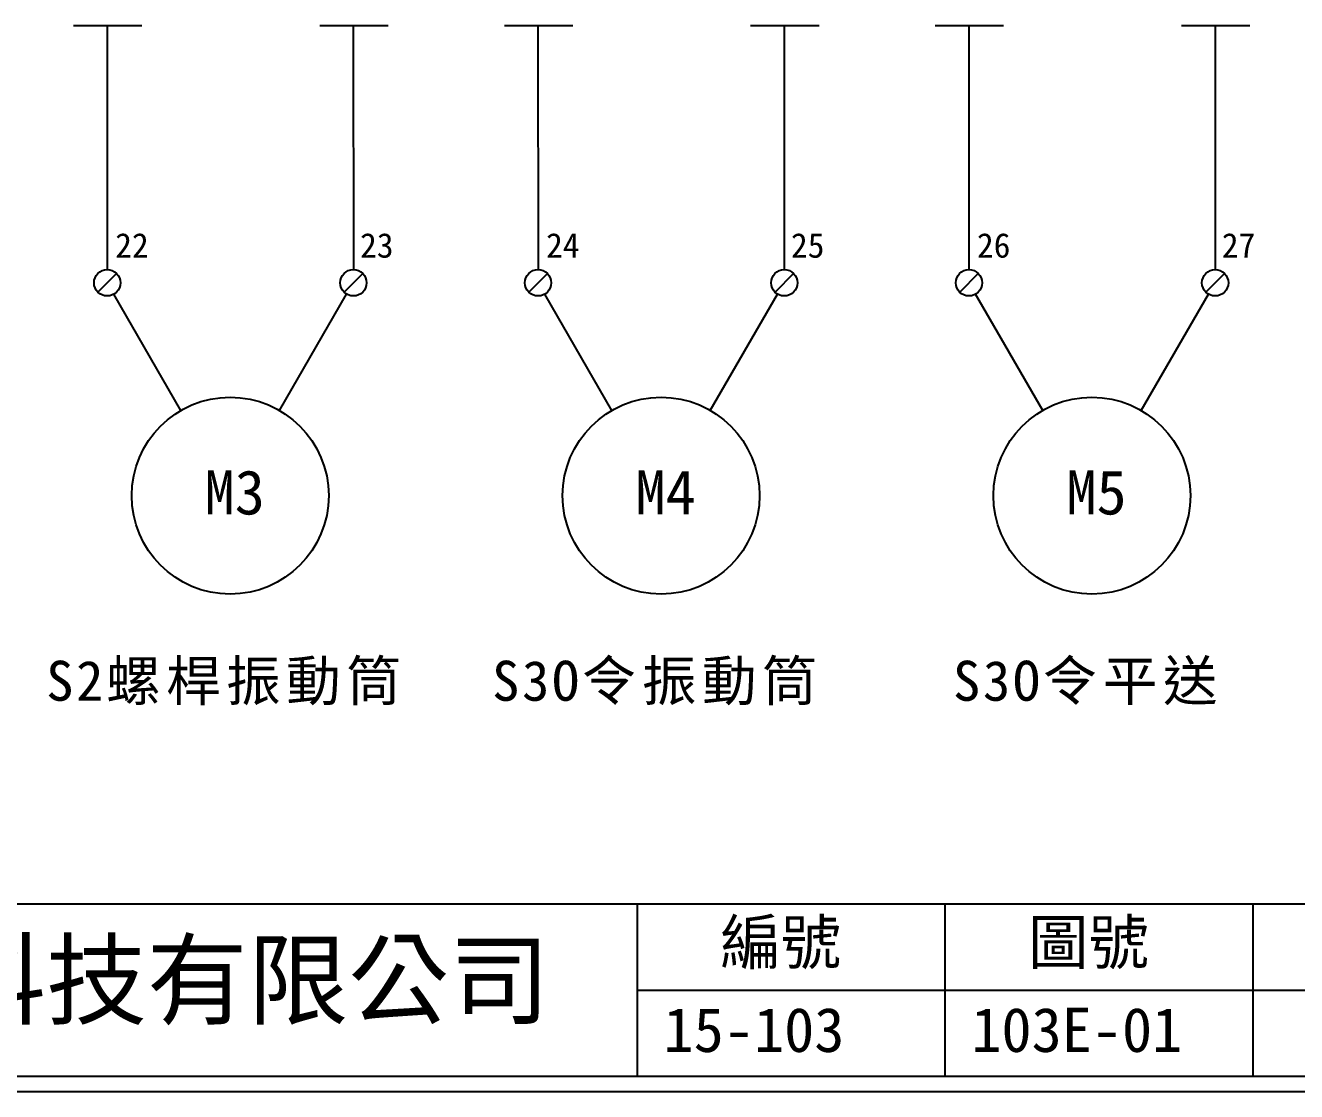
# Model space of a CAD drawing. Extents: x 10 to 297, y 3 to 207.
# Drawn here: x 96 to 199.3, y 3 to 89.6 of the extents above; entities that cross this region are included whole.
import ezdxf

# ---------------------------------------------------------------- set-up
doc = ezdxf.new("R2010")
doc.units = 0
doc.layers.get('0').update_dxf_attribs({"linetype": 'CONTINUOUS'})
doc.layers.add('圖框層', color=7, linetype='CONTINUOUS')
doc.layers.add('標尺寸層', color=3, linetype='CONTINUOUS')
doc.styles.add('STSL', font='kaiu.ttf')
doc.styles.add('標楷體', font='kaiu.ttf')

msp = doc.modelspace()

# ---------------------------------------------------------------- linework, layer by layer
for p, q in [((102.66, 89.65), (102.67, 69.8)), ((122.66, 89.65), (122.67, 69.8)), ((137.66, 89.65), (137.67, 69.8)), ((157.66, 89.65), (157.67, 69.8)), ((172.66, 89.65), (172.67, 69.8)), ((192.66, 89.65), (192.67, 69.8)), ((103.43, 69.49), (101.92, 67.97)), ((123.43, 69.49), (121.92, 67.97)), ((138.43, 69.49), (136.92, 67.97)), ((158.43, 69.49), (156.92, 67.97)), ((173.43, 69.49), (171.92, 67.97)), ((193.43, 69.49), (191.92, 67.97)), ((108.66, 58.36), (103.21, 67.8)), ((116.66, 58.36), (122.12, 67.81)), ((143.66, 58.36), (138.21, 67.8)), ((151.66, 58.36), (157.12, 67.81)), ((178.66, 58.36), (173.21, 67.8)), ((186.66, 58.36), (192.12, 67.81))]:
    msp.add_line(p, q)
for centre, radius in [((102.67, 68.73), 1.07), ((122.67, 68.73), 1.07), ((137.67, 68.73), 1.07), ((157.67, 68.73), 1.07), ((172.67, 68.73), 1.07), ((192.67, 68.73), 1.07), ((112.66, 51.43), 8), ((147.66, 51.43), 8), ((182.66, 51.43), 8)]:
    msp.add_circle(centre, radius)
at = {"layer": '圖框層', "color": 7}
for p, q in [((11.25, 18.25), (295.75, 18.25)), ((145.75, 4.25), (145.75, 18.25)), ((170.75, 4.25), (170.75, 18.25)), ((195.75, 4.25), (195.75, 18.25)), ((145.75, 11.25), (295.75, 11.25)), ((11.25, 4.25), (295.75, 4.25)), ((10, 3), (297, 3))]:
    msp.add_line(p, q, dxfattribs=at)
at = {"layer": '標尺寸層', "color": 7}
for p, q in [((99.93, 89.65), (105.49, 89.65)), ((119.93, 89.65), (125.49, 89.65)), ((134.93, 89.65), (140.49, 89.65)), ((154.93, 89.65), (160.49, 89.65)), ((169.93, 89.65), (175.49, 89.65)), ((189.93, 89.65), (195.49, 89.65))]:
    msp.add_line(p, q, dxfattribs=at)

# ---------------------------------------------------------------- texts
at = {"color": 0, "char_height": 3.25, "width": 29.841, "attachment_point": 2, "style": '標楷體'}
for s, insert in [('{\\T1.1;\\PS2螺桿振動筒}', (112.34, 43.43)), ('{\\T1.1;\\PS3O令振動筒}', (147.34, 43.43)), ('{\\T1.1;\\PS3O令平送}', (182.34, 43.43))]:
    msp.add_mtext(s, dxfattribs=dict(at, insert=insert))
at = {"layer": '圖框層', "color": 4, "style": 'STSL'}
for s, height, p in [('22', 2, (103.32, 70.77)), ('23', 2, (123.21, 70.77)), ('24', 2, (138.32, 70.77)), ('25', 2, (158.21, 70.77)), ('26', 2, (173.32, 70.77)), ('27', 2, (193.21, 70.77)), ('M3', 3.6, (110.58, 49.9)), ('M4', 3.6, (145.58, 49.9)), ('M5', 3.6, (180.58, 49.9)), ('編號', 3.6, (152.47, 13.34)), ('圖號', 3.6, (177.47, 13.34)), ('泓陞自動化科技有限公司', 6, (48.6, 9.08)), ('15-103', 3.6, (147.86, 6.22)), ('103E-01', 3.6, (172.86, 6.22))]:
    msp.add_text(s, height=height, dxfattribs=at).set_placement(p)

doc.saveas('drawing.dxf')
